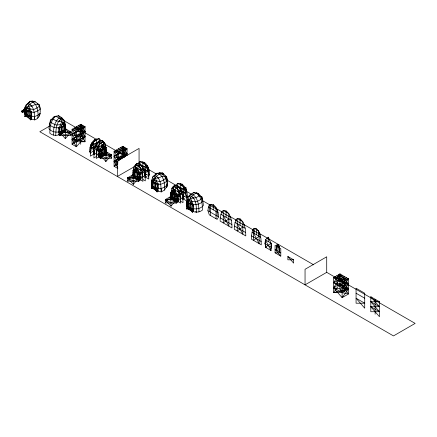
<?xml version="1.0" encoding="UTF-8"?>
<svg xmlns="http://www.w3.org/2000/svg" width="437" height="437" viewBox="0 0 437 437"><rect width="100%" height="100%" fill="white"/><g stroke="black" fill="none" stroke-linecap="round" stroke-linejoin="round"><path stroke-width="0.66" d="M166.781 185.261C168.081 179.307 163.378 171.796 156.73 173.287L152.475 177.236L151.459 183.005L151.36 186.2L152.939 188.582L157.145 191.013L161.275 191.919L164.312 190.144L165.885 188.063L166.781 185.261L164.689 187.041L161.171 188.609L155.692 187.812L155.206 183.409L156.446 180.809L154.163 175.587L156.315 176.078C161.182 179.705 160.892 186.462 161.275 191.919L161.171 188.544M167.054 183.562L167.497 184.851L166.59 187.648C168.343 184.075 167.305 180.181 166.612 176.504L165.492 175.931L162.679 172.905L159.871 172.686L158.762 173.249L159.876 173.254M165.492 178.433L165.492 175.931L166.595 177.772L167.518 180.891L166.595 180.355L166.612 176.504M91.808 145.51L100.81 140.315L99.117 138.611L96.309 139.108C91.125 143.03 90.448 150.109 90.388 156.135L93.502 154.337L94.747 152.142M220.204 217.828L220.139 221.111L231.981 227.945C231.921 221.92 231.249 214.846 226.06 210.924L223.252 210.426L221.564 212.125L220.204 217.828L231.921 224.591M55.712 135.546C56.105 130.013 55.761 123.152 60.667 119.438L62.824 118.962L64.507 120.667L65.523 126.566L65.626 129.822L64.048 132.209C59.984 135.35 54.128 136.901 49.829 133.269C49.894 127.238 50.566 120.164 55.75 116.242L58.563 115.745L61.901 117.668L61.901 119.011M105.109 153.311L106.186 152.693L106.082 149.432L105.066 143.538L103.378 141.828L101.226 142.309C96.32 146.018 96.664 152.879 96.271 158.418L100.1 156.206M139.086 179.11L142.921 181.328C142.528 175.789 142.866 168.928 137.961 165.213L135.809 164.738L134.121 166.442L133.105 172.342L133.006 175.603L134.077 176.22M251.488 235.887L251.39 239.148L261.299 244.873C260.905 239.334 261.25 232.479 256.344 228.764L254.192 228.289L252.504 229.993L251.488 235.887L261.2 241.497M25.351 109.856L25.351 106.475L24.92 107.322L24.811 114.188L26.384 116.575L30.59 119.001L34.725 119.913C41.138 117.766 40.881 110.244 39.352 104.907L37.101 103.607M53.33 135.099C53.511 129.084 53.964 122.043 59.088 118.017L61.901 117.668L60.213 118.645M104.383 143.358L104.028 142.309L102.46 140.539L99.647 140.889C94.523 144.915 94.07 151.95 93.884 157.97L96.244 156.604M234.39 226.016L234.281 229.272L245.802 235.925C245.616 229.906 245.162 222.87 240.039 218.844L237.225 218.495L235.658 220.264L234.39 226.016L245.687 232.539M172.091 192.062L172.014 193.815L174.56 194.58L175.046 198.988L175.046 193.766L173.571 191.461L172.091 192.062L172.091 197.278L172.577 193.438L172.091 192.062L175.046 193.766L174.56 194.58M200.818 196.251L201.943 196.901L202.85 201.282C199.075 205.619 192.804 205.04 187.986 203.036C187.773 201.189 188.718 199.381 190.368 198.518C191.34 195.678 193.979 194.175 196.563 193.012L198.005 193.301C201.812 196.235 203.243 200.911 203.342 205.543C200.463 209.137 195.175 209.531 191.024 208.209L190.537 203.806L191.772 201.206L189.494 195.732L190.412 194.438L193.749 192.515L196.563 193.012C201.747 196.934 202.418 204.008 202.484 210.039C198.19 213.671 192.329 212.12 188.265 208.979L186.686 206.592L186.79 203.336L187.806 197.437L190.412 194.438L193.225 194.787C198.349 198.813 198.802 205.854 198.982 211.869M134.175 174.035L127.588 177.832L127.588 181.142L138.731 181.333L138.928 171.468M171.883 195.803L165.295 199.6L165.295 202.91L176.433 203.101L176.635 193.241M178.542 191.472L178.667 190.308M90.661 153.644L89.53 151.644C89.623 147.012 91.06 142.336 94.862 139.398L96.55 139.266M61.863 118.443L64.507 120.667L61.295 126.222L61.295 131.439L59.842 134.64L58.624 132.023L59.137 127.751L62.824 118.962L59.088 118.017L55.75 116.242L54.308 116.532C50.506 119.465 49.07 124.141 48.971 128.773C51.85 132.367 57.138 132.761 61.295 131.439L61.775 127.036L60.541 124.436L56.832 125.102L54.707 124.501L51.255 122.644L50.392 121.399L50.37 120.131L52.058 119.159M99.183 154.889L99.691 150.623L102.504 144.62L105.312 147.378L105.825 151.055L104.607 155.08L100.401 157.506L99.183 154.889L102.253 153.119M37.762 118.137C38.631 113.44 37.702 108.523 35.463 104.328L32.824 102.105L30.18 101.28L25.925 105.224L24.909 110.993L26.384 116.575L26.187 108.879C27.902 106.213 29.913 103.635 32.824 102.105L35.413 101.881L39.352 104.907L40.253 109.288L37.773 110.845L34.031 112.364L31.3 112.118L26.111 110.632L26.187 108.879L27.668 108.278L33.605 109.66L37.052 107.923L39.33 106.175L38.227 104.328L35.468 104.328L31.917 106.06L28.487 106.115L27.668 108.278L26.111 110.632L27.668 110.829L31.786 112.992M164.312 190.144C165.181 185.452 164.252 180.536 162.018 176.34L159.374 174.112L156.736 173.287L155.146 175.051L156.736 173.287M25.827 108.409L24.8 109.168L26.673 110.255L26.187 114.095L25.166 112.549L25.499 107.436M188.473 203.298L188.068 206.504L188.265 208.979L186.79 203.336L187.315 202.424M207.903 210.727L208.394 207.034L209.318 204.986L210.426 204.423L213.24 204.642C217.042 207.575 218.478 212.251 218.571 216.883L217.156 219.385L209.328 214.867L207.903 210.727L218.571 216.883M133.367 173.964L133.875 170.283L136.688 167.524L139.496 173.527L140.009 177.799L138.791 180.415L134.585 177.985L133.367 173.964L134.896 174.849M152.737 182.573L152.939 188.582L151.715 184.561L152.049 179.449M171.069 195.732L171.583 192.056L174.39 189.297L177.203 195.301L177.712 199.567L176.493 202.184L172.287 199.758L171.069 195.732L172.604 196.617M266.138 247.67L264.92 243.644L265.434 239.962L268.242 237.209L271.055 243.212L271.563 247.479L270.345 250.095M50.097 121.896L50.37 120.131L52.943 118.99L56.28 120.918L61.945 121.748L64.758 124.507L65.266 128.188L64.048 132.209L64.25 124.512L63.354 122.808M60.541 124.436L62.77 123.917L64.25 124.512L64.326 126.266L63.764 125.889L64.25 129.734L65.266 128.188L65.523 126.566M176.794 200.883L180.628 203.096C180.23 197.557 180.574 190.696 175.669 186.987L173.516 186.506L171.828 188.216L170.812 194.11L170.714 197.371L171.785 197.988M50.004 122.48L49.468 124.512C53.238 128.849 59.508 128.27 64.326 126.266L60.667 119.438L59.088 118.017M61.945 133.422L62.77 130.587L62.77 126.462L58.634 128.538M39.325 116.045L40.231 113.249L38.139 115.035L34.621 116.603L29.142 115.805L28.656 111.397L29.896 108.797L27.613 103.574L29.765 104.066C34.632 107.693 34.343 114.45 34.725 119.913L34.621 116.532M21.85 111.167L22.664 110.315L22.664 112.265L22.052 112.14L21.85 111.167L25.351 108.474M29.896 108.797L31.3 112.118L31.808 116.384L30.59 119.001L29.142 115.805L29.142 110.583L25.925 105.224L30.18 101.28L32.606 101.084L35.413 101.881M156.446 180.809L157.85 184.124L158.363 188.396L157.145 191.013L155.692 187.812L155.692 182.595L152.475 177.236L154.703 175.417M187.38 199.698L187.555 201.277L189.543 200.687L191.772 201.206L193.176 204.521L193.689 208.793L192.471 211.41L191.024 208.209L191.024 202.992L187.806 197.437L189.494 195.732L191.646 196.208C196.552 199.922 196.208 206.783 196.601 212.316L195.53 211.699M161.963 173.893L159.374 174.112C156.495 176.149 152.726 178.771 152.66 182.639L157.85 184.124L160.581 184.376L164.323 182.857L166.808 181.3M59.618 134.148L59.137 135.044L59.137 132.192M99.374 155.381L98.418 157.178L98.418 145.74M101.952 153.677L99.691 157.915L99.691 150.623L101.941 149.323M104.377 149.132L105.312 147.378L104.192 148.023M148.241 177.051L149.662 174.549C149.563 169.917 148.127 165.241 144.325 162.307L142.074 162.132M53.746 117.52L54.308 116.532L57.116 116.308M31.77 116.051L30.53 116.608L24.8 116.608L25.81 114.865M134.006 176.275L132.995 178.023L127.588 177.832L133.323 184.452L132.995 174.707L138.731 178.017L141.2 176.909M158.32 188.057L157.085 188.615L151.349 188.62L152.36 186.872M172.047 197.464L170.703 199.791L165.295 199.6L171.031 206.22L170.703 196.481L176.433 199.791L178.908 198.677M193.646 208.454L192.411 209.012L186.675 209.012L187.686 207.269M24.92 110.534L22.664 112.265L23.412 111.97L23.412 109.966L25.351 107.486M103.329 146.783L101.848 149.088L101.848 154.31L102.334 149.902L101.848 149.088L104.804 147.384L104.804 152.6L104.317 148.76L104.804 147.384L103.329 146.783L103.329 153.458M190.368 210.192L189.543 207.357L189.543 203.232L187.986 203.036L189.543 200.687L190.368 198.518L196.038 197.688L199.376 195.76L201.943 196.901L201.927 198.169L201.064 199.414L197.606 201.271L195.486 201.872L191.772 201.206M64.097 125.43L64.758 124.507L64.933 122.928L64.43 122.005M348.6 278.937L342.122 282.679L348.6 283.93L339.953 283.93L333.475 287.672L342.122 292.664L348.6 283.93L339.953 278.937L333.475 277.686L339.953 273.944L348.6 283.93L342.122 287.672L348.6 278.937L339.953 273.944L333.475 282.679L342.122 287.672L348.6 288.923L342.122 297.657L333.475 287.672L339.953 278.937L348.6 278.937L348.6 293.915L342.122 297.657L342.122 282.679L333.475 277.686L333.475 292.664L342.122 292.664L348.6 293.915L339.953 283.93L333.475 282.679L344.28 276.441L344.28 291.419M25.761 112.582L24.8 113.292L30.53 119.918L31.83 118.34M141.326 178.176L138.731 181.333L132.995 174.707L127.588 181.142M142.189 177.122L143.052 176.073M144.352 174.494L148.241 169.758L149.164 170.293M152.311 184.589L151.349 185.304L157.085 191.93L158.38 190.352M179.028 199.944L176.433 203.101L170.703 196.481L165.295 202.91M182.491 195.738L184.654 193.105M192.411 209.012L186.675 205.701L192.411 212.322L193.706 210.749M27.083 107.174L25.679 108.868L25.679 110.195M152.229 182.207L152.229 180.88L153.633 179.181M188.959 199.578L187.555 201.277L187.047 204.958L188.068 206.504L188.068 201.282M133.323 184.354L138.731 178.017L127.588 177.832L133.323 181.142L138.731 178.017L132.995 178.023L132.995 170.583L135.115 169.053M171.031 206.122L176.433 199.791L165.295 199.6L171.031 202.91L176.433 199.791L170.703 199.791L170.703 192.356L172.817 190.827M58.667 131.684L59.902 132.242L65.31 138.676L71.04 132.05L64.676 128.216M76.388 136.77L85.035 126.779L80.714 124.288L72.067 129.281L72.067 144.259L76.388 146.756L85.035 136.77L80.714 129.281L85.035 126.779L85.035 141.763L76.388 141.763L72.067 139.266L76.388 136.77L85.035 136.77L80.714 139.266L72.067 139.266L76.388 146.756L76.388 131.777L72.067 129.281L76.388 136.77L72.067 134.274L76.388 131.777L82.877 130.526L80.708 134.274L72.067 144.259L85.035 136.77L80.714 134.274L74.224 135.519L76.393 131.777L85.035 131.777L80.714 124.288L80.708 144.259M98.128 153.748L100.461 155.113L105.863 161.543L111.599 154.922L105.23 151.087M117.788 167.715L114.084 161.297L118.405 158.795L127.052 148.809L122.731 146.319L114.084 151.311L114.084 166.289L117.864 168.469M117.979 161.794L114.084 166.289L117.864 164.104M118.842 160.8L122.731 156.304L124.895 152.557L118.411 153.808L114.084 156.304L117.788 162.722M124.026 157.298L127.052 153.802L122.731 146.319L122.731 158.178M135.159 165.219L136.732 163.449L139.545 163.799C144.669 167.824 145.122 174.86 145.303 180.88L142.943 179.514M172.866 186.987L174.439 185.217L177.247 185.567C182.371 189.592 182.824 196.628 183.01 202.648L180.06 200.944M28.596 103.039L30.18 101.275M192.908 193.367L193.755 192.515L194.716 192.892M143.817 171.523L145.69 169.955M181.524 193.291L183.398 191.723M24.92 107.322L25.351 106.989M21.85 111.741L25.351 109.048M23.412 111.091L22.052 112.14L22.052 110.621M24.92 110.19L22.282 112.216L22.282 110.364M151.349 188.62L151.349 181.18L152.382 180.421M187.735 200.812L186.675 201.577L186.675 209.012M228.873 218.855L223.252 222.908L223.252 210.426L228.873 213.671L228.873 226.148L223.252 215.61M26.154 115.821L25.679 116.166L25.679 114.237M135.912 176.111L133.875 177.58L133.875 170.283L135 170.933M137.152 175.215L139.496 173.527L137.245 172.233M139.37 173.806L140.774 172.79M152.71 187.828L152.229 188.172L152.229 184.856L151.715 184.561L151.459 183.005M173.62 197.879L171.583 199.348L171.583 192.056L172.708 192.701M174.39 197.322L177.203 195.301L174.39 193.678M177.072 195.574L178.482 194.563M188.036 208.225L187.555 208.569L187.555 205.718M242.852 226.929L237.225 230.976L237.225 218.495L242.852 221.739L242.852 234.221L237.225 223.678M259.157 236.341L253.531 240.388L253.531 228.95M265.434 247.26L271.055 243.212L265.434 239.962L265.434 247.26L271.055 250.505L271.055 243.212M23.412 111.97L24.92 111.02M26.673 110.255L26.111 110.632L29.142 110.583L31.3 112.118L31.3 114.767M172.577 193.438L172.014 193.815L175.046 193.766M188.839 196.213L189.915 195.547M140.774 170.283L147.138 166.557M179.061 191.712L184.84 188.325L183.513 188.38M127.052 155.676L127.052 148.809L122.731 151.311L125.512 156.124M49.785 125.987L39.833 131.734L393.486 335.916L415.15 323.407L326.712 272.349L305.048 284.853L305.048 269.296L326.712 256.787L326.712 272.349M58.514 121.448L59.59 120.825M64.25 125.61L65.637 124.807L64.578 124.042M58.624 132.023L59.137 131.728M64.758 128.483L65.266 128.188M73.148 129.904L81.795 124.911M74.224 130.526L82.877 125.534M75.306 131.149L83.953 126.156M85.035 126.779L72.067 134.274L76.388 141.763L85.035 131.777L76.393 126.785M90.022 147.384L92.054 146.209M91.049 148.46L96.599 145.253M95.261 147.373L99.084 145.166M89.53 151.644L90.945 150.825L90.945 144.265L93.179 143.019M97.385 147.968L105.066 143.538M94.556 150.29L96.834 148.973M90.448 152.781L94.621 150.372M101.094 147.302L103.913 145.679M96.959 150.721L100.69 148.569M104.039 146.635L105.492 145.8M93.999 154.583L96.834 152.945M98.128 151.683L100.461 150.989L106.196 147.673L104.077 146.149M96.369 155.037L99.953 152.972M104.29 151.939L105.825 151.055M115.166 151.934L123.813 146.941M116.247 152.557L124.895 147.564M117.324 153.179L125.971 148.187M127.052 148.809L114.084 156.304L118.405 158.795L122.109 158.795M134.339 166.694L117.356 176.493L117.356 160.936L139.064 148.405L139.064 163.285M173.571 192.914L172.014 193.815L173.571 191.461L173.571 198.136M183.398 189.161L185.965 187.675L186.331 190.029M335.638 278.937L342.116 275.195M339.959 281.433L346.443 277.692M339.953 278.937L348.6 288.923L342.122 292.664L339.953 288.923L339.953 273.944M153.698 182.77L152.66 182.639L154.217 180.29L155.042 178.121L158.473 178.072L162.018 176.34L164.776 176.34M144.784 175.292L146.515 174.51M182.491 197.06L184.217 196.284M135.006 170.474L132.995 170.583L138.731 173.893L142.894 172.085M144.079 171.566L146.461 170.534M172.713 192.247L170.703 192.356L176.433 195.667L180.596 193.853M181.787 193.34L184.168 192.302M193.602 204.369L192.411 204.887L190.537 203.806M31.792 111.948L30.53 112.484L30.53 119.918M158.97 183.693L157.085 184.49L154.217 182.835L154.217 186.96L155.042 189.8M135.863 169.693L134.383 170.293L134.383 175.51L134.869 171.665L134.383 170.293L137.338 171.998L137.338 177.22L136.852 172.812L137.338 171.998L135.863 169.693L135.863 176.362M277.937 244.491L276.457 245.091L276.457 250.314L276.943 246.468L276.457 245.091L279.412 246.796L279.412 252.018L278.926 247.615L279.412 246.796L277.937 244.491L277.937 251.166M93.305 153.13L94.55 152.753M104.956 148.001L106.196 147.673L106.196 155.113L100.461 155.113L106.196 151.797L111.599 158.134M348.6 288.923L333.475 292.664L339.953 283.93L348.6 288.923L339.953 288.923L333.475 287.672M63.289 126.397L64.326 126.266L61.295 126.222L59.137 127.751L59.137 130.401M143.636 170.009L145.608 169.9M181.344 191.777L183.977 191.635M142.473 166.743L144.472 166.666M179.514 188.538L182.18 188.434M26.078 109.146L24.8 109.168L24.8 116.608M152.737 181.983L151.349 181.18L152.628 181.158M188.014 201.555L186.675 201.577L188.068 202.38M64.25 124.512L64.758 124.507L64.758 125.834M187.986 203.036L191.024 202.992L193.176 204.521L193.176 207.171M117.793 161.297L114.084 161.297L127.052 153.802L118.411 148.815M275.07 252.821L280.8 252.821L275.07 249.511L280.8 256.131L280.8 248.697L275.07 245.386L275.07 252.821L280.8 256.131M293.609 259.818L287.879 259.818L287.879 256.508L293.609 259.818L293.609 263.129L287.879 256.508M370.805 301.738L379.453 301.738L379.453 316.716L370.805 306.73L379.453 306.73L370.805 296.745L370.805 311.723L379.453 311.723L370.805 301.738L379.453 306.73M152.852 182.054L152.229 180.88L154.217 180.29L160.155 181.672L163.602 179.935L165.885 178.181L165.885 180.12M64.299 124.785L65.637 124.807L65.637 132.242L59.902 132.242L65.637 128.931L71.04 135.262M104.274 147.64L106.196 147.673M94.714 143.757L97.38 143.86M180.344 183.944L182.032 184.081C185.834 187.014 187.271 191.69 187.364 196.322L186.517 197.819L187.364 196.322L185.949 195.503L185.949 188.942L183.158 187.386M195.76 193.127L198.005 193.301L198.851 194.782M95.37 147.203L93.474 147.05L94.905 148.219M147.378 168.42L145.69 164.765L142.883 162.018L140.069 161.521L138.382 163.225L147.378 168.42L148.738 175.69L148.804 179.044L145.69 177.247L144.756 175.598M185.086 190.188L183.398 186.533L180.585 183.786L177.777 183.289L176.089 184.993L185.086 190.188L186.446 197.458L186.506 200.812L182.273 198.365M117.974 162.045L114.084 161.297L117.864 163.476M132.995 170.583L134.175 170.943M170.703 192.356L171.883 192.712M138.731 173.893L141.266 174.734M145.068 175.996L146.969 176.63M176.433 195.667L180.874 197.136M182.142 197.557L184.676 198.398M193.678 205.308L192.411 204.887L192.411 212.322M151.349 181.18L152.568 181.612M158.341 184.998L157.085 184.49L157.085 191.93M58.716 127.599L59.902 128.117L59.902 135.557L71.04 135.366L71.04 132.05L59.902 132.242L65.31 135.361L71.04 132.05L65.637 132.242L64.627 130.499M92.731 147.624L95.108 148.662M96.298 149.175L100.461 150.989L100.461 158.423L111.599 158.232L111.599 154.922L100.461 155.113L105.863 158.232L111.599 154.922L106.196 155.113L105.186 153.371M32.606 101.084L33.725 101.663M185.965 187.675L184.84 187.102L184.84 190.248M146.013 165.929L148.241 167.174L148.241 173.068M164.367 176.526L166.595 177.772M120.574 147.564L124.889 150.06M338.336 274.878L346.983 279.871M78.551 125.534L82.872 128.03M336.714 275.818L345.361 280.811M370.805 296.745L379.453 301.738M116.247 150.06L120.568 152.557M335.097 276.752L343.744 281.745M63.851 120.59L96.271 139.305M105.082 144.39L125.561 156.217M149.055 169.78L156.73 174.21M167.355 180.344L176.204 185.452M186.238 191.248L191.553 194.312M202.768 200.791L209.847 204.877M216.342 208.624L222.242 212.032M229.917 216.462L236.406 220.21M243.491 224.301L253.526 230.091M259.425 233.5L313.728 264.849M184.84 190.887L186.872 192.062M221.564 212.125L230.561 217.326M235.658 220.264L244.425 225.328M252.504 229.993L260.184 234.429M266.838 238.269L269.651 239.891M74.23 128.03L78.551 130.526M124.354 157.238L122.731 156.304L116.247 157.549L118.411 153.808L127.052 153.802L122.731 156.304L123.349 157.375M142.593 168.163L148.143 171.37M180.295 189.931L185.851 193.138M192.722 197.595L193.799 198.218M157.391 177.449L158.473 178.072M208.394 207.034L218.079 212.628M220.8 214.196L231.326 220.27M234.948 222.367L245.13 228.24M252.078 232.255L260.61 237.182M140.102 168.076L143.926 170.283M177.81 189.844L181.634 192.051M30.841 105.437L31.917 106.06M356.068 293.227L364.715 298.22M148.241 173.735L149.662 174.549M166.595 184.332L167.497 184.851M134.121 166.442L141.801 170.878M171.828 188.216L179.509 192.646M142.353 171.883L144.631 173.194M180.06 193.651L182.338 194.968M144.565 173.276L148.738 175.69M182.273 195.049L186.446 197.458M135.279 168.584L138.092 170.212M172.986 190.357L175.8 191.98M264.92 243.644L271.563 247.479M133.695 168.704L134.667 169.266M138.524 171.495L142.227 173.631M171.402 190.477L172.861 191.319M175.669 192.941L179.935 195.405M370.805 306.73L379.453 311.723M142.353 175.854L145.188 177.493M182.895 199.261L180.06 197.622L180.06 188.462L174.439 185.217L174.439 186.555M133.105 172.342L134.132 172.932M139.753 176.177L142.817 177.946M177.455 197.945L180.525 199.714M140.009 177.799L136.939 176.029L139.496 180.825L139.496 173.527M157.85 188.101L158.363 188.396M177.712 199.567L174.647 197.797L177.203 202.593L177.203 195.301M193.176 208.498L193.689 208.793M151.349 185.304L157.085 188.615M25.166 112.549L25.679 112.844M31.3 116.089L31.808 116.384M24.8 113.292L30.53 116.608M92.054 143.647L98.418 147.373M93.125 150.814L94.731 151.754M99.691 150.623L102.504 152.644M103.274 153.201L105.312 154.671L105.312 147.378M98.418 149.886L99.822 150.896M64.277 131.455L64.758 131.799L64.758 128.948M196.563 193.012L199.37 195.76M92.245 148.427L94.403 151.06M96.135 153.163L96.998 154.212M97.866 155.266L100.461 158.423L106.196 151.797L105.863 161.543M58.607 133.979L59.902 135.557L65.637 128.931L65.31 138.676M188.221 202.2L187.555 201.277L187.555 202.604M152.229 180.88L152.89 181.803M26.34 109.791L25.679 108.868L26.187 108.879L26.51 109.796M151.715 184.561L152.737 186.107L153.223 182.262L152.66 182.639L155.692 182.595L157.85 184.124L157.85 186.774M118.405 158.795L114.084 151.311L118.405 153.802L118.405 160.669M182.458 197.371L183.398 199.015L183.398 186.533L177.777 183.289L177.777 185.971M163.52 174.385L162.679 172.905L162.679 174.915M265.434 239.962L271.055 250.505M253.531 233.096L259.157 243.633L259.157 232.194M192.701 210.918L193.176 211.814L193.176 208.962M177.203 199.458L178.482 201.856L178.482 190.417M171.583 192.056L172.828 194.394M157.369 190.521L157.85 191.422L157.85 188.565M139.496 177.69L140.774 180.088L140.774 168.649M133.875 170.283L135.126 172.626M30.819 118.509L31.3 119.41L31.3 116.553M63.474 119.443L63.829 120.492M28.487 117.788L27.668 114.953L27.668 110.829M100.018 148.7L100.461 150.989M97.861 142.145L97.981 143.309M98.232 145.63L98.352 146.794M375.126 299.241L375.126 314.219M268.242 237.209L268.242 241.59M258.496 235.958L258.496 230.774L254.192 228.289L254.192 233.473M256.344 228.764L256.344 234.718M240.039 218.844L240.039 225.306M226.06 210.924L226.06 217.233M217.156 216.069L217.156 209.509L209.318 204.986L209.318 211.541M216.047 218.746L216.047 207.668L210.426 204.423L210.426 215.501M213.24 204.642L213.24 209.831M182.032 184.081L182.032 186.086M181.453 188.096L181.453 190.603M180.585 183.786L180.585 187.593M179.716 187.091L179.716 188.342M177.821 191.674L177.821 188.997L173.516 186.506L173.516 190.439M177.247 185.567L177.247 188.85M175.669 186.987L175.669 191.87M174.39 189.297L174.39 192.608M172.861 187.173L172.861 190.69M159.871 172.686L159.871 173.91M147.138 165.333L147.138 169.119M145.69 177.247L145.69 164.765L140.069 161.521L140.069 164.197M144.325 162.307L144.325 163.651M143.751 166.322L143.751 168.835M142.883 162.018L142.883 165.82M142.353 177.182L142.353 166.694L136.732 163.449L136.732 165.459M142.009 165.323L142.009 166.573M140.119 169.906L140.119 167.224L135.809 164.738L135.809 168.671M139.545 163.799L139.545 167.081M137.961 165.213L137.961 171.167M136.688 167.524L136.688 170.84M135.153 165.405L135.153 169.545M104.039 142.495L104.039 146.013M103.378 144.51L103.378 141.828L99.073 144.314L99.073 149.503M102.504 144.62L102.504 147.93M102.46 142.549L102.46 140.539L96.834 143.784L96.834 152.284M101.226 142.309L101.226 147.193M99.647 140.889L99.647 144.172M99.117 141.293L99.117 138.611L93.502 141.856L93.502 154.337M97.178 142.413L97.178 144.292M96.309 139.108L96.309 142.915M95.441 143.418L95.441 145.925M94.862 139.398L94.862 140.741M92.054 142.424L92.054 145.57M24.166 109.059L24.166 111.533M85.035 131.777L80.714 134.274L85.035 141.763L72.067 139.266L85.035 131.777M364.715 303.212L356.068 303.212L356.068 288.234L364.715 293.227L364.715 308.205L356.068 298.22L364.715 303.212M344.28 281.433L336.714 280.811L337.801 285.175L345.361 285.803L344.28 281.433M59.405 116.597L58.563 115.745L59.405 116.597"/></g></svg>
